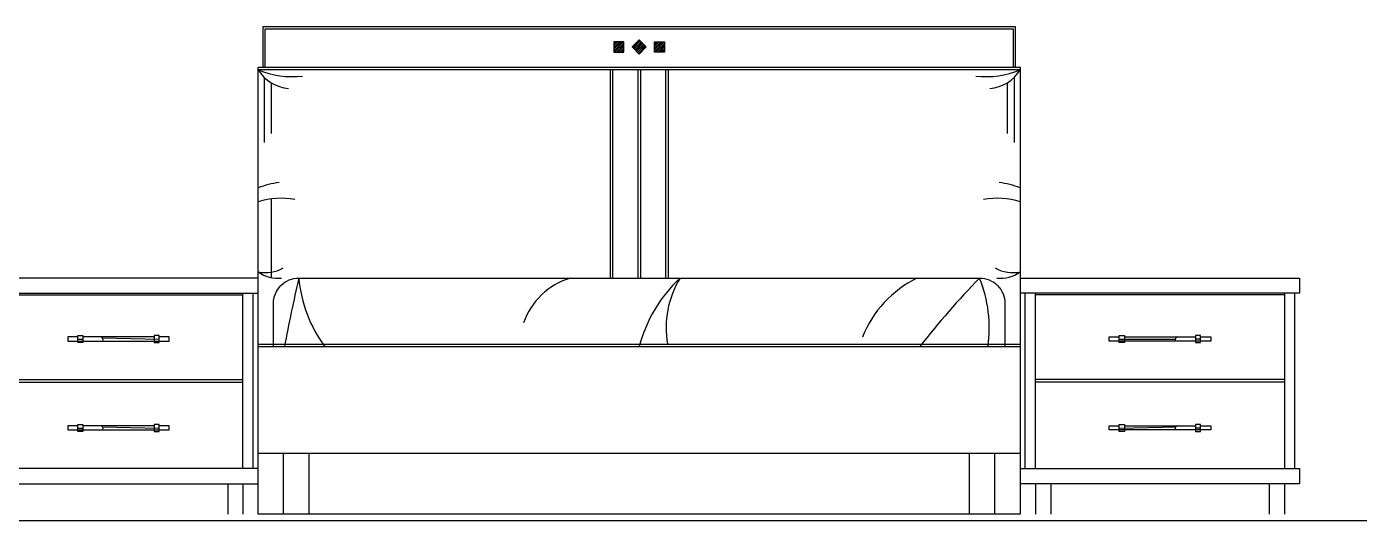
# Model space of a CAD drawing. Header units: inches. Extents: x 15.4 to 57.9, y 9.9 to 34.7.
# Drawn here: x 22.419 to 25.042, y 24.125 to 25.097 of the extents above; entities that cross this region are included whole.
import ezdxf

# ---------------------------------------------------------------- set-up
doc = ezdxf.new("R2010")
doc.units = ezdxf.units.IN
doc.header["$MEASUREMENT"] = 0
for name, color, linetype in [('02', 2, 'Continuous'), ('1', 1, 'Continuous'), ('8', 8, 'Continuous')]:
    doc.layers.add(name, color=color, linetype=linetype)

msp = doc.modelspace()

# ---------------------------------------------------------------- hatches: boundary and pattern name
at = {"layer": '8'}
h = msp.add_hatch(dxfattribs=at)
h.set_pattern_fill('ANSI31', color=256, scale=0.02, style=0)
h.set_pattern_definition([(45, (26.9477755, 14.2374693), (-0.00176776695, 0.00176776695), [])])
h.paths.add_polyline_path([(23.5745, 25.0668), (23.5745, 25.0468), (23.5945, 25.0468), (23.5945, 25.0668)])
h.paths.add_polyline_path([(23.6103, 25.057), (23.6243, 25.0428), (23.6385, 25.0568), (23.6245, 25.071)])
h.paths.add_polyline_path([(23.6745, 25.0468), (23.6745, 25.0668), (23.6545, 25.0668), (23.6545, 25.0468)])

# ---------------------------------------------------------------- linework, layer by layer
at = {"layer": '02'}
for p, q in [((24.3745, 25.0118), (22.8745, 25.0118)), ((23.567, 25.0118), (23.567, 24.6018)), ((23.572, 25.0118), (23.572, 24.6018)), ((23.622, 25.0118), (23.622, 24.6018)), ((23.627, 25.0118), (23.627, 24.6018)), ((23.6765, 25.0118), (23.6765, 24.6018)), ((23.6815, 25.0118), (23.6815, 24.6018)), ((22.8865, 24.9967), (22.8865, 24.8688)), ((22.8999, 24.9863), (22.8999, 24.8867)), ((24.3491, 24.9863), (24.3491, 24.8867)), ((24.3625, 24.9967), (24.3625, 24.8688)), ((22.8999, 24.7574), (22.8999, 24.6025)), ((22.3545, 24.5688), (22.8445, 24.5688)), ((22.8445, 24.2268), (22.8445, 24.5718)), ((22.8645, 24.2268), (22.8645, 24.5718)), ((24.3845, 24.2268), (24.3845, 24.5718)), ((24.4045, 24.2268), (24.4045, 24.5718)), ((24.8945, 24.5688), (24.4045, 24.5688)), ((24.8945, 24.5718), (24.8945, 24.2268)), ((24.9145, 24.5718), (24.9145, 24.2268)), ((22.5195, 24.4813), (22.5295, 24.4813)), ((22.5677, 24.4839), (22.6795, 24.4813)), ((24.5695, 24.4813), (24.68, 24.4818)), ((24.7295, 24.4813), (24.7195, 24.4813)), ((22.8745, 24.4718), (24.3745, 24.4718)), ((22.8745, 24.4668), (24.3745, 24.4668)), ((22.3545, 24.4018), (22.8445, 24.4018)), ((24.8945, 24.4018), (24.4045, 24.4018)), ((22.3545, 24.3968), (22.8445, 24.3968)), ((24.8945, 24.3968), (24.4045, 24.3968)), ((22.5195, 24.3063), (22.5295, 24.3063)), ((22.5677, 24.3089), (22.6795, 24.3063)), ((24.5695, 24.3063), (24.6813, 24.3089)), ((24.7295, 24.3063), (24.7195, 24.3063)), ((22.8745, 24.2568), (24.3745, 24.2568)), ((22.9245, 24.1368), (22.9245, 24.2568)), ((22.9745, 24.1368), (22.9745, 24.2568)), ((24.2745, 24.1368), (24.2745, 24.2568)), ((24.3245, 24.1368), (24.3245, 24.2568)), ((22.8145, 24.1968), (22.8145, 24.1368)), ((22.8445, 24.1968), (22.8445, 24.1368)), ((24.4045, 24.1968), (24.4045, 24.1368)), ((24.4345, 24.1968), (24.4345, 24.1368)), ((24.8645, 24.1968), (24.8645, 24.1368)), ((24.8945, 24.1968), (24.8945, 24.1368))]:
    msp.add_line(p, q, dxfattribs=at)
for points in [[(22.8845, 25.0168), (22.8845, 25.0968), (24.3645, 25.0968), (24.3645, 25.0168)], [(22.8885, 25.0168), (22.8885, 25.0928), (24.3605, 25.0928), (24.3605, 25.0168)], [(22.8745, 24.6018), (22.3245, 24.6018), (22.3245, 24.5718), (22.8745, 24.5718)], [(24.3745, 24.6018), (24.9245, 24.6018), (24.9245, 24.5718), (24.3745, 24.5718)], [(22.5195, 24.4858), (22.4995, 24.4858), (22.4995, 24.4778), (22.6995, 24.4778)], [(22.5195, 24.4888), (22.5295, 24.4888), (22.5295, 24.4748), (22.5195, 24.4748), (22.5195, 24.4888)], [(22.6695, 24.4858), (22.5295, 24.4858)], [(22.6795, 24.4888), (22.6695, 24.4888), (22.6695, 24.4748), (22.6795, 24.4748), (22.6795, 24.4888)], [(22.6995, 24.4778), (22.6995, 24.4858), (22.6795, 24.4858)], [(24.7495, 24.4778), (24.5495, 24.4778), (24.5495, 24.4858), (24.5695, 24.4858)], [(24.5695, 24.4888), (24.5795, 24.4888), (24.5795, 24.4748), (24.5695, 24.4748), (24.5695, 24.4888)], [(24.5795, 24.4858), (24.7195, 24.4858)], [(24.7295, 24.4888), (24.7195, 24.4888), (24.7195, 24.4748), (24.7295, 24.4748), (24.7295, 24.4888)], [(24.7295, 24.4858), (24.7495, 24.4858), (24.7495, 24.4778)], [(22.5195, 24.3108), (22.4995, 24.3108), (22.4995, 24.3028), (22.6995, 24.3028)], [(22.5195, 24.3138), (22.5295, 24.3138), (22.5295, 24.2998), (22.5195, 24.2998), (22.5195, 24.3138)], [(22.6695, 24.3108), (22.5295, 24.3108)], [(22.6795, 24.3138), (22.6695, 24.3138), (22.6695, 24.2998), (22.6795, 24.2998), (22.6795, 24.3138)], [(22.6995, 24.3028), (22.6995, 24.3108), (22.6795, 24.3108)], [(24.7495, 24.3028), (24.5495, 24.3028), (24.5495, 24.3108), (24.5695, 24.3108)], [(24.5695, 24.3138), (24.5795, 24.3138), (24.5795, 24.2998), (24.5695, 24.2998), (24.5695, 24.3138)], [(24.5795, 24.3108), (24.7195, 24.3108)], [(24.7295, 24.3138), (24.7195, 24.3138), (24.7195, 24.2998), (24.7295, 24.2998), (24.7295, 24.3138)], [(24.7295, 24.3108), (24.7495, 24.3108), (24.7495, 24.3028)], [(22.8745, 24.2268), (22.3245, 24.2268), (22.3245, 24.1968), (22.8745, 24.1968)], [(24.3745, 24.2268), (24.9245, 24.2268), (24.9245, 24.1968), (24.3745, 24.1968)]]:
    msp.add_lwpolyline(points, dxfattribs=at)
for points in [[(23.5745, 25.0468), (23.5945, 25.0468), (23.5945, 25.0668), (23.5745, 25.0668)], [(23.6245, 25.071), (23.6103, 25.057), (23.6243, 25.0428), (23.6385, 25.0568)], [(23.6745, 25.0468), (23.6545, 25.0468), (23.6545, 25.0668), (23.6745, 25.0668)], [(22.8745, 25.0168), (24.3745, 25.0168), (24.3745, 24.1368), (22.8745, 24.1368)]]:
    msp.add_lwpolyline(points, close=True, dxfattribs=at)
msp.add_lwpolyline([(22.9045, 24.4668), (22.9045, 24.5518, -0.414214), (22.9545, 24.6018), (24.2945, 24.6018, -0.414214), (24.3445, 24.5518), (24.3445, 24.4668)], format="xyb", dxfattribs=at)
for centre, radius, start, end in [((22.9401, 25.0516), 0.0767, 211.2779, 265.5609), ((22.942, 25.1741), 0.1758, 247.4353, 276.4694), ((24.307, 25.1741), 0.1758, 263.5306, 292.5647), ((24.309, 25.0516), 0.0767, 274.4391, 328.7221), ((22.9394, 24.6135), 0.178, 97.5291, 111.3752), ((24.3096, 24.6135), 0.178, 68.6248, 82.4709), ((22.9199, 24.6076), 0.1512, 79.7992, 107.4781), ((24.3291, 24.6076), 0.1512, 72.5219, 100.2008), ((22.8895, 24.6797), 0.0673, 257.1203, 300.5517), ((22.9126, 24.6642), 0.0629, 232.7819, 277.3679), ((24.3595, 24.6797), 0.0673, 239.4483, 282.8797), ((24.3364, 24.6642), 0.0629, 262.6321, 307.2181), ((25.8359, 23.9256), 2.9596, 166.7942, 169.465), ((23.2124, 24.6227), 0.2587, 184.6309, 217.0546), ((23.5281, 24.4687), 0.1386, 106.2924, 161.0629), ((23.8987, 24.3947), 0.2835, 133.0814, 165.2765), ((23.8628, 24.5043), 0.1854, 148.2707, 190.0903), ((24.2691, 24.4035), 0.2211, 116.2646, 158.1966), ((25.4272, 23.4956), 1.5832, 135.6786, 142.1634), ((24.0519, 24.5041), 0.2616, 351.7989, 21.9273), ((22.5643, 24.4805), 0.00529, 329.221, 87.6136), ((24.6847, 24.4805), 0.00529, 92.3864, 210.779), ((22.5643, 24.3055), 0.00529, 329.221, 87.6136), ((24.6847, 24.3055), 0.00529, 92.3864, 210.779)]:
    msp.add_arc(centre, radius, start, end, dxfattribs=at)
at = {"layer": '1'}
msp.add_line((15.7844, 24.1248), (36.0806, 24.1248), dxfattribs=at)

doc.saveas('drawing.dxf')
